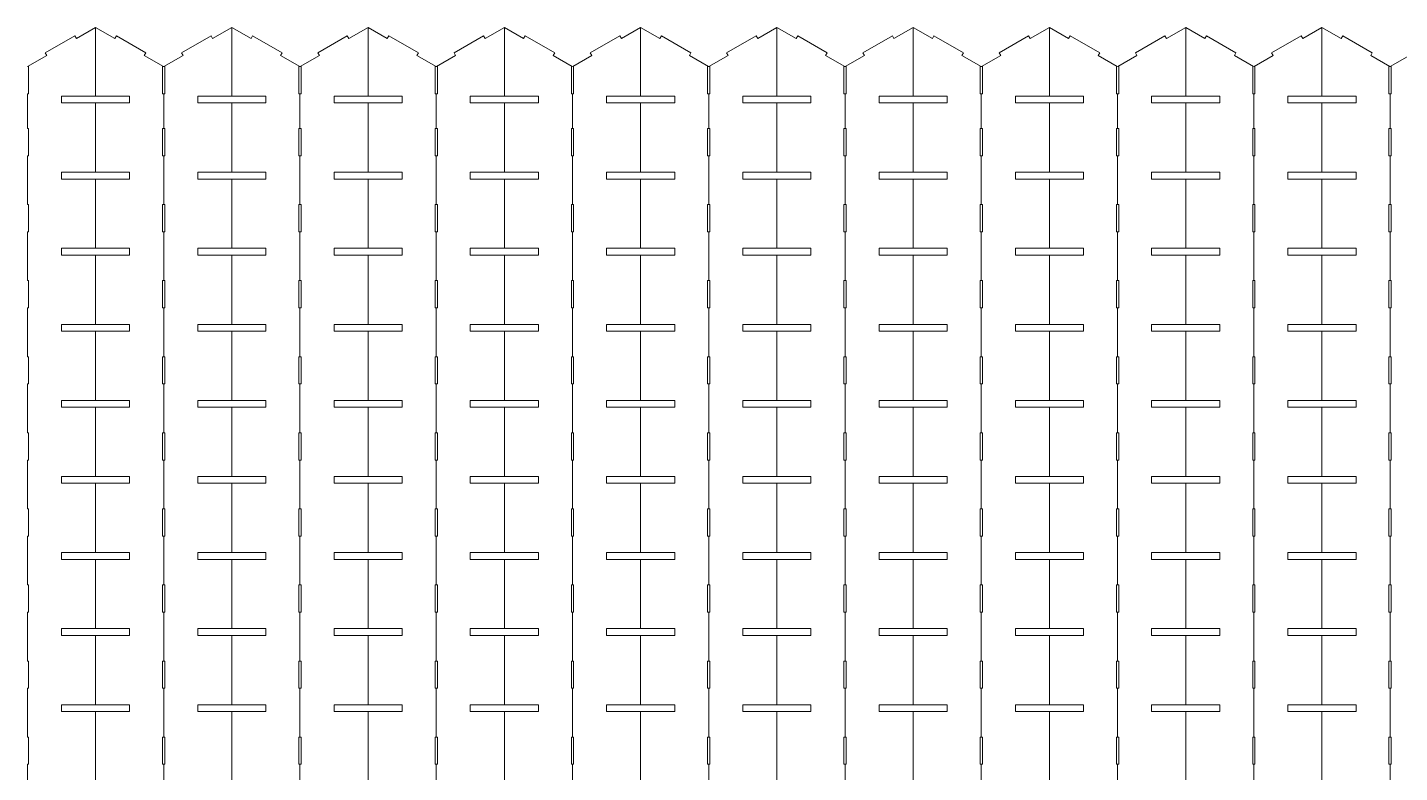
# Model space of a CAD drawing. Header units: millimetres. Extents: x 530 to 1730, y -624 to 12.
# Drawn here: x 530 to 1134, y -316 to 12 of the extents above; entities that cross this region are included whole.
import ezdxf

# ---------------------------------------------------------------- set-up
doc = ezdxf.new("R2010")
doc.units = ezdxf.units.MM

msp = doc.modelspace()

# ---------------------------------------------------------------- linework, layer by layer
at = {"color": 7, "linetype": 'Continuous', "lineweight": 15}
for p, q in [((550.55, 8.28), (537.56, 0.78)), ((551.25, 7.06), (550.55, 8.28)), ((559.71, 11.95), (551.25, 7.06)), ((559.71, 11.95), (559.71, -18.32)), ((568.17, 7.06), (559.71, 11.95)), ((568.87, 8.28), (568.17, 7.06)), ((581.86, 0.78), (568.87, 8.28)), ((597.56, 0.78), (610.55, 8.28)), ((610.55, 8.28), (611.25, 7.06)), ((611.25, 7.06), (619.71, 11.95)), ((619.71, 11.95), (619.71, -18.32)), ((619.71, 11.95), (628.17, 7.06)), ((628.17, 7.06), (628.87, 8.28)), ((628.87, 8.28), (641.86, 0.78)), ((670.55, 8.28), (657.56, 0.78)), ((671.25, 7.06), (670.55, 8.28)), ((679.71, 11.95), (671.25, 7.06)), ((679.71, 11.95), (679.71, -18.32)), ((688.17, 7.06), (679.71, 11.95)), ((688.87, 8.28), (688.17, 7.06)), ((701.86, 0.78), (688.87, 8.28)), ((717.56, 0.78), (730.55, 8.28)), ((730.55, 8.28), (731.25, 7.06)), ((731.25, 7.06), (739.71, 11.95)), ((739.71, 11.95), (739.71, -18.32)), ((739.71, 11.95), (748.17, 7.06)), ((748.17, 7.06), (748.87, 8.28)), ((748.87, 8.28), (761.86, 0.78)), ((790.55, 8.28), (777.56, 0.78)), ((791.25, 7.06), (790.55, 8.28)), ((799.71, 11.95), (791.25, 7.06)), ((799.71, 11.95), (799.71, -18.32)), ((808.17, 7.06), (799.71, 11.95)), ((808.87, 8.28), (808.17, 7.06)), ((821.86, 0.78), (808.87, 8.28)), ((837.56, 0.78), (850.55, 8.28)), ((850.55, 8.28), (851.25, 7.06)), ((851.25, 7.06), (859.71, 11.95)), ((859.71, 11.95), (859.71, -18.32)), ((859.71, 11.95), (868.17, 7.06)), ((868.17, 7.06), (868.87, 8.28)), ((868.87, 8.28), (881.86, 0.78)), ((910.55, 8.28), (897.56, 0.78)), ((911.25, 7.06), (910.55, 8.28)), ((919.71, 11.95), (911.25, 7.06)), ((919.71, -18.32), (919.71, 11.95)), ((919.71, 11.95), (928.17, 7.06)), ((928.17, 7.06), (928.87, 8.28)), ((928.87, 8.28), (941.86, 0.78)), ((970.55, 8.28), (957.56, 0.78)), ((971.25, 7.06), (970.55, 8.28)), ((979.71, 11.95), (971.25, 7.06)), ((979.71, -18.32), (979.71, 11.95)), ((979.71, 11.95), (988.17, 7.06)), ((988.17, 7.06), (988.87, 8.28)), ((988.87, 8.28), (1001.86, 0.78)), ((1030.55, 8.28), (1017.56, 0.78)), ((1031.25, 7.06), (1030.55, 8.28)), ((1039.71, 11.95), (1031.25, 7.06)), ((1039.71, 11.95), (1039.71, -18.32)), ((1048.17, 7.06), (1039.71, 11.95)), ((1048.87, 8.28), (1048.17, 7.06)), ((1061.86, 0.78), (1048.87, 8.28)), ((1077.56, 0.78), (1090.55, 8.28)), ((1090.55, 8.28), (1091.25, 7.06)), ((1091.25, 7.06), (1099.71, 11.95)), ((1099.71, 11.95), (1099.71, -18.32)), ((1099.71, 11.95), (1108.17, 7.06)), ((1108.17, 7.06), (1108.87, 8.28)), ((1108.87, 8.28), (1121.86, 0.78)), ((537.56, 0.78), (538.26, -0.44)), ((581.16, -0.44), (581.86, 0.78)), ((598.26, -0.44), (597.56, 0.78)), ((641.86, 0.78), (641.16, -0.44)), ((657.56, 0.78), (658.26, -0.44)), ((701.16, -0.44), (701.86, 0.78)), ((718.26, -0.44), (717.56, 0.78)), ((761.86, 0.78), (761.16, -0.44)), ((777.56, 0.78), (778.26, -0.44)), ((821.16, -0.44), (821.86, 0.78)), ((838.26, -0.44), (837.56, 0.78)), ((881.86, 0.78), (881.16, -0.44)), ((897.56, 0.78), (898.26, -0.44)), ((941.86, 0.78), (941.16, -0.44)), ((957.56, 0.78), (958.26, -0.44)), ((1001.86, 0.78), (1001.16, -0.44)), ((1017.56, 0.78), (1018.26, -0.44)), ((1061.16, -0.44), (1061.86, 0.78)), ((1078.26, -0.44), (1077.56, 0.78)), ((1121.86, 0.78), (1121.16, -0.44)), ((538.26, -0.44), (529.8, -5.32)), ((529.8, -5.32), (530.21, -5.32)), ((530.21, -5.32), (530.21, -17.32)), ((589.61, -5.32), (581.16, -0.44)), ((589.21, -17.32), (589.21, -5.32)), ((589.21, -5.32), (589.61, -5.32)), ((589.8, -5.32), (598.26, -0.44)), ((590.21, -5.32), (589.8, -5.32)), ((590.21, -17.32), (590.21, -5.32)), ((641.16, -0.44), (649.61, -5.32)), ((649.21, -5.32), (649.21, -17.32)), ((649.61, -5.32), (649.21, -5.32)), ((658.26, -0.44), (649.8, -5.32)), ((649.8, -5.32), (650.21, -5.32)), ((650.21, -5.32), (650.21, -17.32)), ((709.61, -5.32), (701.16, -0.44)), ((709.21, -17.32), (709.21, -5.32)), ((709.21, -5.32), (709.61, -5.32)), ((709.8, -5.32), (718.26, -0.44)), ((710.21, -5.32), (709.8, -5.32)), ((710.21, -17.32), (710.21, -5.32)), ((761.16, -0.44), (769.61, -5.32)), ((769.21, -5.32), (769.21, -17.32)), ((769.61, -5.32), (769.21, -5.32)), ((778.26, -0.44), (769.8, -5.32)), ((769.8, -5.32), (770.21, -5.32)), ((770.21, -5.32), (770.21, -17.32)), ((829.61, -5.32), (821.16, -0.44)), ((829.21, -17.32), (829.21, -5.32)), ((829.21, -5.32), (829.61, -5.32)), ((829.8, -5.32), (838.26, -0.44)), ((830.21, -5.32), (829.8, -5.32)), ((830.21, -17.32), (830.21, -5.32)), ((881.16, -0.44), (889.61, -5.32)), ((889.21, -5.32), (889.21, -17.32)), ((889.61, -5.32), (889.21, -5.32)), ((898.26, -0.44), (889.8, -5.32)), ((889.8, -5.32), (890.21, -5.32)), ((890.21, -5.32), (890.21, -17.32)), ((941.16, -0.44), (949.61, -5.32)), ((949.21, -5.32), (949.21, -17.32)), ((949.61, -5.32), (949.21, -5.32)), ((958.26, -0.44), (949.8, -5.32)), ((949.8, -5.32), (950.21, -5.32)), ((950.21, -5.32), (950.21, -17.32)), ((1001.16, -0.44), (1009.61, -5.32)), ((1009.21, -5.32), (1009.21, -17.32)), ((1009.61, -5.32), (1009.21, -5.32)), ((1018.26, -0.44), (1009.8, -5.32)), ((1009.8, -5.32), (1010.21, -5.32)), ((1010.21, -5.32), (1010.21, -17.32)), ((1069.61, -5.32), (1061.16, -0.44)), ((1069.21, -17.32), (1069.21, -5.32)), ((1069.21, -5.32), (1069.61, -5.32)), ((1069.8, -5.32), (1078.26, -0.44)), ((1070.21, -5.32), (1069.8, -5.32)), ((1070.21, -17.32), (1070.21, -5.32)), ((1121.16, -0.44), (1129.61, -5.32)), ((1129.21, -5.32), (1129.21, -17.32)), ((1129.61, -5.32), (1129.21, -5.32)), ((1138.26, -0.44), (1129.8, -5.32)), ((1129.8, -5.32), (1130.21, -5.32)), ((1130.21, -5.32), (1130.21, -17.32)), ((530.21, -17.32), (529.71, -17.32)), ((529.71, -17.32), (529.71, -32.57)), ((589.21, -17.32), (590.21, -17.32)), ((589.71, -32.57), (589.71, -17.32)), ((650.21, -17.32), (649.21, -17.32)), ((649.71, -17.32), (649.71, -32.57)), ((709.21, -17.32), (710.21, -17.32)), ((709.71, -32.57), (709.71, -17.32)), ((770.21, -17.32), (769.21, -17.32)), ((769.71, -17.32), (769.71, -32.57)), ((829.21, -17.32), (830.21, -17.32)), ((829.71, -32.57), (829.71, -17.32)), ((890.21, -17.32), (889.21, -17.32)), ((889.71, -17.32), (889.71, -32.57)), ((950.21, -17.32), (949.21, -17.32)), ((949.71, -17.32), (949.71, -32.57)), ((1010.21, -17.32), (1009.21, -17.32)), ((1009.71, -17.32), (1009.71, -32.57)), ((1069.21, -17.32), (1070.21, -17.32)), ((1069.71, -32.57), (1069.71, -17.32)), ((1130.21, -17.32), (1129.21, -17.32)), ((1129.71, -17.32), (1129.71, -32.57)), ((544.71, -21.32), (544.71, -18.32)), ((544.71, -18.32), (574.71, -18.32)), ((574.71, -21.32), (544.71, -21.32)), ((559.71, -51.82), (559.71, -21.32)), ((574.71, -18.32), (574.71, -21.32)), ((604.71, -18.32), (604.71, -21.32)), ((634.71, -18.32), (604.71, -18.32)), ((604.71, -21.32), (634.71, -21.32)), ((619.71, -51.82), (619.71, -21.32)), ((634.71, -21.32), (634.71, -18.32)), ((664.71, -21.32), (664.71, -18.32)), ((664.71, -18.32), (694.71, -18.32)), ((694.71, -21.32), (664.71, -21.32)), ((679.71, -51.82), (679.71, -21.32)), ((694.71, -18.32), (694.71, -21.32)), ((724.71, -18.32), (724.71, -21.32)), ((754.71, -18.32), (724.71, -18.32)), ((724.71, -21.32), (754.71, -21.32)), ((739.71, -51.82), (739.71, -21.32)), ((754.71, -21.32), (754.71, -18.32)), ((784.71, -21.32), (784.71, -18.32)), ((784.71, -18.32), (814.71, -18.32)), ((814.71, -21.32), (784.71, -21.32)), ((799.71, -51.82), (799.71, -21.32)), ((814.71, -18.32), (814.71, -21.32)), ((844.71, -18.32), (844.71, -21.32)), ((874.71, -18.32), (844.71, -18.32)), ((844.71, -21.32), (874.71, -21.32)), ((859.71, -51.82), (859.71, -21.32)), ((874.71, -21.32), (874.71, -18.32)), ((904.71, -21.32), (904.71, -18.32)), ((934.71, -18.32), (904.71, -18.32)), ((904.71, -21.32), (934.71, -21.32)), ((919.71, -51.82), (919.71, -21.32)), ((934.71, -21.32), (934.71, -18.32)), ((964.71, -21.32), (964.71, -18.32)), ((994.71, -18.32), (964.71, -18.32)), ((964.71, -21.32), (994.71, -21.32)), ((979.71, -51.82), (979.71, -21.32)), ((994.71, -21.32), (994.71, -18.32)), ((1024.71, -21.32), (1024.71, -18.32)), ((1024.71, -18.32), (1054.71, -18.32)), ((1054.71, -21.32), (1024.71, -21.32)), ((1039.71, -51.82), (1039.71, -21.32)), ((1054.71, -18.32), (1054.71, -21.32)), ((1084.71, -18.32), (1084.71, -21.32)), ((1114.71, -18.32), (1084.71, -18.32)), ((1084.71, -21.32), (1114.71, -21.32)), ((1099.71, -51.82), (1099.71, -21.32)), ((1114.71, -21.32), (1114.71, -18.32)), ((529.71, -32.57), (530.21, -32.57)), ((530.21, -32.57), (530.21, -44.57)), ((589.21, -44.57), (589.21, -32.57)), ((590.21, -32.57), (589.21, -32.57)), ((590.21, -44.57), (590.21, -32.57)), ((649.21, -32.57), (649.21, -44.57)), ((649.21, -32.57), (650.21, -32.57)), ((650.21, -32.57), (650.21, -44.57)), ((709.21, -44.57), (709.21, -32.57)), ((710.21, -32.57), (709.21, -32.57)), ((710.21, -44.57), (710.21, -32.57)), ((769.21, -32.57), (769.21, -44.57)), ((769.21, -32.57), (770.21, -32.57)), ((770.21, -32.57), (770.21, -44.57)), ((829.21, -44.57), (829.21, -32.57)), ((830.21, -32.57), (829.21, -32.57)), ((830.21, -44.57), (830.21, -32.57)), ((889.21, -32.57), (889.21, -44.57)), ((889.21, -32.57), (890.21, -32.57)), ((890.21, -32.57), (890.21, -44.57)), ((949.21, -32.57), (949.21, -44.57)), ((949.21, -32.57), (950.21, -32.57)), ((950.21, -32.57), (950.21, -44.57)), ((1009.21, -32.57), (1009.21, -44.57)), ((1009.21, -32.57), (1010.21, -32.57)), ((1010.21, -32.57), (1010.21, -44.57)), ((1069.21, -44.57), (1069.21, -32.57)), ((1070.21, -32.57), (1069.21, -32.57)), ((1070.21, -44.57), (1070.21, -32.57)), ((1129.21, -32.57), (1129.21, -44.57)), ((1129.21, -32.57), (1130.21, -32.57)), ((1130.21, -32.57), (1130.21, -44.57)), ((530.21, -44.57), (529.71, -44.57)), ((529.71, -44.57), (529.71, -66.07)), ((589.21, -44.57), (590.21, -44.57)), ((589.71, -66.07), (589.71, -44.57)), ((650.21, -44.57), (649.21, -44.57)), ((649.71, -44.57), (649.71, -66.07)), ((709.21, -44.57), (710.21, -44.57)), ((709.71, -66.07), (709.71, -44.57)), ((770.21, -44.57), (769.21, -44.57)), ((769.71, -44.57), (769.71, -66.07)), ((829.21, -44.57), (830.21, -44.57)), ((829.71, -66.07), (829.71, -44.57)), ((890.21, -44.57), (889.21, -44.57)), ((889.71, -44.57), (889.71, -66.07)), ((950.21, -44.57), (949.21, -44.57)), ((949.71, -44.57), (949.71, -66.07)), ((1010.21, -44.57), (1009.21, -44.57)), ((1009.71, -44.57), (1009.71, -66.07)), ((1069.21, -44.57), (1070.21, -44.57)), ((1069.71, -66.07), (1069.71, -44.57)), ((1130.21, -44.57), (1129.21, -44.57)), ((1129.71, -44.57), (1129.71, -66.07)), ((544.71, -54.82), (544.71, -51.82)), ((544.71, -51.82), (574.71, -51.82)), ((574.71, -51.82), (574.71, -54.82)), ((604.71, -51.82), (604.71, -54.82)), ((634.71, -51.82), (604.71, -51.82)), ((634.71, -54.82), (634.71, -51.82)), ((664.71, -54.82), (664.71, -51.82)), ((664.71, -51.82), (694.71, -51.82)), ((694.71, -51.82), (694.71, -54.82)), ((724.71, -51.82), (724.71, -54.82)), ((754.71, -51.82), (724.71, -51.82)), ((754.71, -54.82), (754.71, -51.82)), ((784.71, -54.82), (784.71, -51.82)), ((784.71, -51.82), (814.71, -51.82)), ((814.71, -51.82), (814.71, -54.82)), ((844.71, -51.82), (844.71, -54.82)), ((874.71, -51.82), (844.71, -51.82)), ((874.71, -54.82), (874.71, -51.82)), ((904.71, -54.82), (904.71, -51.82)), ((934.71, -51.82), (904.71, -51.82)), ((934.71, -54.82), (934.71, -51.82)), ((964.71, -54.82), (964.71, -51.82)), ((994.71, -51.82), (964.71, -51.82)), ((994.71, -54.82), (994.71, -51.82)), ((1024.71, -54.82), (1024.71, -51.82)), ((1024.71, -51.82), (1054.71, -51.82)), ((1054.71, -51.82), (1054.71, -54.82)), ((1084.71, -51.82), (1084.71, -54.82)), ((1114.71, -51.82), (1084.71, -51.82)), ((1114.71, -54.82), (1114.71, -51.82)), ((574.71, -54.82), (544.71, -54.82)), ((559.71, -54.82), (559.71, -85.32)), ((604.71, -54.82), (634.71, -54.82)), ((619.71, -54.82), (619.71, -85.32)), ((694.71, -54.82), (664.71, -54.82)), ((679.71, -54.82), (679.71, -85.32)), ((724.71, -54.82), (754.71, -54.82)), ((739.71, -54.82), (739.71, -85.32)), ((814.71, -54.82), (784.71, -54.82)), ((799.71, -54.82), (799.71, -85.32)), ((844.71, -54.82), (874.71, -54.82)), ((859.71, -54.82), (859.71, -85.32)), ((904.71, -54.82), (934.71, -54.82)), ((919.71, -85.32), (919.71, -54.82)), ((964.71, -54.82), (994.71, -54.82)), ((979.71, -85.32), (979.71, -54.82)), ((1054.71, -54.82), (1024.71, -54.82)), ((1039.71, -54.82), (1039.71, -85.32)), ((1084.71, -54.82), (1114.71, -54.82)), ((1099.71, -54.82), (1099.71, -85.32)), ((529.71, -66.07), (530.21, -66.07)), ((530.21, -66.07), (530.21, -78.07)), ((589.21, -78.07), (589.21, -66.07)), ((590.21, -66.07), (589.21, -66.07)), ((590.21, -78.07), (590.21, -66.07)), ((649.21, -66.07), (649.21, -78.07)), ((649.21, -66.07), (650.21, -66.07)), ((650.21, -66.07), (650.21, -78.07)), ((709.21, -78.07), (709.21, -66.07)), ((710.21, -66.07), (709.21, -66.07)), ((710.21, -78.07), (710.21, -66.07)), ((769.21, -66.07), (769.21, -78.07)), ((769.21, -66.07), (770.21, -66.07)), ((770.21, -66.07), (770.21, -78.07)), ((829.21, -78.07), (829.21, -66.07)), ((830.21, -66.07), (829.21, -66.07)), ((830.21, -78.07), (830.21, -66.07)), ((889.21, -66.07), (889.21, -78.07)), ((889.21, -66.07), (890.21, -66.07)), ((890.21, -66.07), (890.21, -78.07)), ((949.21, -66.07), (949.21, -78.07)), ((949.21, -66.07), (950.21, -66.07)), ((950.21, -66.07), (950.21, -78.07)), ((1009.21, -66.07), (1009.21, -78.07)), ((1010.21, -66.07), (1009.21, -66.07)), ((1010.21, -66.07), (1010.21, -78.07)), ((1069.21, -78.07), (1069.21, -66.07)), ((1070.21, -66.07), (1069.21, -66.07)), ((1070.21, -78.07), (1070.21, -66.07)), ((1129.21, -66.07), (1129.21, -78.07)), ((1129.21, -66.07), (1130.21, -66.07)), ((1130.21, -66.07), (1130.21, -78.07)), ((530.21, -78.07), (529.71, -78.07)), ((529.71, -78.07), (529.71, -99.57)), ((589.21, -78.07), (590.21, -78.07)), ((589.71, -99.57), (589.71, -78.07)), ((650.21, -78.07), (649.21, -78.07)), ((649.71, -78.07), (649.71, -99.57)), ((709.21, -78.07), (710.21, -78.07)), ((709.71, -99.57), (709.71, -78.07)), ((770.21, -78.07), (769.21, -78.07)), ((769.71, -78.07), (769.71, -99.57)), ((829.21, -78.07), (830.21, -78.07)), ((829.71, -99.57), (829.71, -78.07)), ((890.21, -78.07), (889.21, -78.07)), ((889.71, -78.07), (889.71, -99.57)), ((950.21, -78.07), (949.21, -78.07)), ((949.71, -78.07), (949.71, -99.57)), ((1010.21, -78.07), (1009.21, -78.07)), ((1009.71, -78.07), (1009.71, -99.57)), ((1069.21, -78.07), (1070.21, -78.07)), ((1069.71, -99.57), (1069.71, -78.07)), ((1130.21, -78.07), (1129.21, -78.07)), ((1129.71, -78.07), (1129.71, -99.57)), ((544.71, -88.32), (544.71, -85.32)), ((544.71, -85.32), (574.71, -85.32)), ((574.71, -88.32), (544.71, -88.32)), ((559.71, -118.82), (559.71, -88.32)), ((574.71, -85.32), (574.71, -88.32)), ((604.71, -85.32), (604.71, -88.32)), ((634.71, -85.32), (604.71, -85.32)), ((604.71, -88.32), (634.71, -88.32)), ((619.71, -118.82), (619.71, -88.32)), ((634.71, -88.32), (634.71, -85.32)), ((664.71, -88.32), (664.71, -85.32)), ((664.71, -85.32), (694.71, -85.32)), ((694.71, -88.32), (664.71, -88.32)), ((679.71, -118.82), (679.71, -88.32)), ((694.71, -85.32), (694.71, -88.32)), ((724.71, -85.32), (724.71, -88.32)), ((754.71, -85.32), (724.71, -85.32)), ((724.71, -88.32), (754.71, -88.32)), ((739.71, -118.82), (739.71, -88.32)), ((754.71, -88.32), (754.71, -85.32)), ((784.71, -88.32), (784.71, -85.32)), ((784.71, -85.32), (814.71, -85.32)), ((814.71, -88.32), (784.71, -88.32)), ((799.71, -118.82), (799.71, -88.32)), ((814.71, -85.32), (814.71, -88.32)), ((844.71, -85.32), (844.71, -88.32)), ((874.71, -85.32), (844.71, -85.32)), ((844.71, -88.32), (874.71, -88.32)), ((859.71, -118.82), (859.71, -88.32)), ((874.71, -88.32), (874.71, -85.32)), ((904.71, -88.32), (904.71, -85.32)), ((934.71, -85.32), (904.71, -85.32)), ((904.71, -88.32), (934.71, -88.32)), ((919.71, -118.82), (919.71, -88.32)), ((934.71, -88.32), (934.71, -85.32)), ((964.71, -88.32), (964.71, -85.32)), ((994.71, -85.32), (964.71, -85.32)), ((964.71, -88.32), (994.71, -88.32)), ((979.71, -118.82), (979.71, -88.32)), ((994.71, -88.32), (994.71, -85.32)), ((1024.71, -88.32), (1024.71, -85.32)), ((1024.71, -85.32), (1054.71, -85.32)), ((1054.71, -88.32), (1024.71, -88.32)), ((1039.71, -118.82), (1039.71, -88.32)), ((1054.71, -85.32), (1054.71, -88.32)), ((1084.71, -85.32), (1084.71, -88.32)), ((1114.71, -85.32), (1084.71, -85.32)), ((1084.71, -88.32), (1114.71, -88.32)), ((1099.71, -118.82), (1099.71, -88.32)), ((1114.71, -88.32), (1114.71, -85.32)), ((529.71, -99.57), (530.21, -99.57)), ((530.21, -99.57), (530.21, -111.57)), ((589.21, -111.57), (589.21, -99.57)), ((590.21, -99.57), (589.21, -99.57)), ((590.21, -111.57), (590.21, -99.57)), ((649.21, -99.57), (649.21, -111.57)), ((649.21, -99.57), (650.21, -99.57)), ((650.21, -99.57), (650.21, -111.57)), ((709.21, -111.57), (709.21, -99.57)), ((710.21, -99.57), (709.21, -99.57)), ((710.21, -111.57), (710.21, -99.57)), ((769.21, -99.57), (769.21, -111.57)), ((769.21, -99.57), (770.21, -99.57)), ((770.21, -99.57), (770.21, -111.57)), ((829.21, -111.57), (829.21, -99.57)), ((830.21, -99.57), (829.21, -99.57)), ((830.21, -111.57), (830.21, -99.57)), ((889.21, -99.57), (889.21, -111.57)), ((889.21, -99.57), (890.21, -99.57)), ((890.21, -99.57), (890.21, -111.57)), ((949.21, -99.57), (949.21, -111.57)), ((949.21, -99.57), (950.21, -99.57)), ((950.21, -99.57), (950.21, -111.57)), ((1009.21, -99.57), (1009.21, -111.57)), ((1009.21, -99.57), (1010.21, -99.57)), ((1010.21, -99.57), (1010.21, -111.57)), ((1069.21, -111.57), (1069.21, -99.57)), ((1070.21, -99.57), (1069.21, -99.57)), ((1070.21, -111.57), (1070.21, -99.57)), ((1129.21, -99.57), (1129.21, -111.57)), ((1129.21, -99.57), (1130.21, -99.57)), ((1130.21, -99.57), (1130.21, -111.57)), ((530.21, -111.57), (529.71, -111.57)), ((529.71, -111.57), (529.71, -133.07)), ((589.21, -111.57), (590.21, -111.57)), ((589.71, -133.07), (589.71, -111.57)), ((650.21, -111.57), (649.21, -111.57)), ((649.71, -111.57), (649.71, -133.07)), ((709.21, -111.57), (710.21, -111.57)), ((709.71, -133.07), (709.71, -111.57)), ((770.21, -111.57), (769.21, -111.57)), ((769.71, -111.57), (769.71, -133.07)), ((829.21, -111.57), (830.21, -111.57)), ((829.71, -133.07), (829.71, -111.57)), ((890.21, -111.57), (889.21, -111.57)), ((889.71, -111.57), (889.71, -133.07)), ((950.21, -111.57), (949.21, -111.57)), ((949.71, -111.57), (949.71, -133.07)), ((1009.21, -111.57), (1010.21, -111.57)), ((1009.71, -111.57), (1009.71, -133.07)), ((1070.21, -111.57), (1069.21, -111.57)), ((1069.71, -133.07), (1069.71, -111.57)), ((1130.21, -111.57), (1129.21, -111.57)), ((1129.71, -111.57), (1129.71, -133.07)), ((544.71, -121.82), (544.71, -118.82)), ((544.71, -118.82), (574.71, -118.82)), ((574.71, -118.82), (574.71, -121.82)), ((604.71, -118.82), (604.71, -121.82)), ((634.71, -118.82), (604.71, -118.82)), ((634.71, -121.82), (634.71, -118.82)), ((664.71, -121.82), (664.71, -118.82)), ((664.71, -118.82), (694.71, -118.82)), ((694.71, -118.82), (694.71, -121.82)), ((724.71, -118.82), (724.71, -121.82)), ((754.71, -118.82), (724.71, -118.82)), ((754.71, -121.82), (754.71, -118.82)), ((784.71, -121.82), (784.71, -118.82)), ((784.71, -118.82), (814.71, -118.82)), ((814.71, -118.82), (814.71, -121.82)), ((844.71, -118.82), (844.71, -121.82)), ((874.71, -118.82), (844.71, -118.82)), ((874.71, -121.82), (874.71, -118.82)), ((904.71, -121.82), (904.71, -118.82)), ((934.71, -118.82), (904.71, -118.82)), ((934.71, -121.82), (934.71, -118.82)), ((964.71, -121.82), (964.71, -118.82)), ((994.71, -118.82), (964.71, -118.82)), ((994.71, -121.82), (994.71, -118.82)), ((1024.71, -121.82), (1024.71, -118.82)), ((1024.71, -118.82), (1054.71, -118.82)), ((1054.71, -118.82), (1054.71, -121.82)), ((1084.71, -118.82), (1084.71, -121.82)), ((1114.71, -118.82), (1084.71, -118.82)), ((1114.71, -121.82), (1114.71, -118.82)), ((574.71, -121.82), (544.71, -121.82)), ((559.71, -152.32), (559.71, -121.82)), ((604.71, -121.82), (634.71, -121.82)), ((619.71, -152.32), (619.71, -121.82)), ((694.71, -121.82), (664.71, -121.82)), ((679.71, -152.32), (679.71, -121.82)), ((724.71, -121.82), (754.71, -121.82)), ((739.71, -152.32), (739.71, -121.82)), ((814.71, -121.82), (784.71, -121.82)), ((799.71, -152.32), (799.71, -121.82)), ((844.71, -121.82), (874.71, -121.82)), ((859.71, -152.32), (859.71, -121.82)), ((904.71, -121.82), (934.71, -121.82)), ((919.71, -152.32), (919.71, -121.82)), ((964.71, -121.82), (994.71, -121.82)), ((979.71, -152.32), (979.71, -121.82)), ((1054.71, -121.82), (1024.71, -121.82)), ((1039.71, -152.32), (1039.71, -121.82)), ((1084.71, -121.82), (1114.71, -121.82)), ((1099.71, -152.32), (1099.71, -121.82)), ((529.71, -133.07), (530.21, -133.07)), ((530.21, -133.07), (530.21, -145.07)), ((589.21, -145.07), (589.21, -133.07)), ((590.21, -133.07), (589.21, -133.07)), ((590.21, -145.07), (590.21, -133.07)), ((649.21, -133.07), (649.21, -145.07)), ((649.21, -133.07), (650.21, -133.07)), ((650.21, -133.07), (650.21, -145.07)), ((709.21, -145.07), (709.21, -133.07)), ((710.21, -133.07), (709.21, -133.07)), ((710.21, -145.07), (710.21, -133.07)), ((769.21, -133.07), (769.21, -145.07)), ((769.21, -133.07), (770.21, -133.07)), ((770.21, -133.07), (770.21, -145.07)), ((829.21, -145.07), (829.21, -133.07)), ((830.21, -133.07), (829.21, -133.07)), ((830.21, -145.07), (830.21, -133.07)), ((889.21, -133.07), (889.21, -145.07)), ((889.21, -133.07), (890.21, -133.07)), ((890.21, -133.07), (890.21, -145.07)), ((949.21, -133.07), (949.21, -145.07)), ((949.21, -133.07), (950.21, -133.07)), ((950.21, -133.07), (950.21, -145.07)), ((1009.21, -133.07), (1009.21, -145.07)), ((1009.21, -133.07), (1010.21, -133.07)), ((1010.21, -133.07), (1010.21, -145.07)), ((1069.21, -145.07), (1069.21, -133.07)), ((1069.21, -133.07), (1070.21, -133.07)), ((1070.21, -145.07), (1070.21, -133.07)), ((1129.21, -133.07), (1129.21, -145.07)), ((1129.21, -133.07), (1130.21, -133.07)), ((1130.21, -133.07), (1130.21, -145.07)), ((530.21, -145.07), (529.71, -145.07)), ((529.71, -145.07), (529.71, -166.57)), ((589.21, -145.07), (590.21, -145.07)), ((589.71, -166.57), (589.71, -145.07)), ((650.21, -145.07), (649.21, -145.07)), ((649.71, -145.07), (649.71, -166.57)), ((709.21, -145.07), (710.21, -145.07)), ((709.71, -166.57), (709.71, -145.07)), ((770.21, -145.07), (769.21, -145.07)), ((769.71, -145.07), (769.71, -166.57)), ((829.21, -145.07), (830.21, -145.07)), ((829.71, -166.57), (829.71, -145.07)), ((890.21, -145.07), (889.21, -145.07)), ((889.71, -145.07), (889.71, -166.57)), ((950.21, -145.07), (949.21, -145.07)), ((949.71, -145.07), (949.71, -166.57)), ((1010.21, -145.07), (1009.21, -145.07)), ((1009.71, -145.07), (1009.71, -166.57)), ((1069.21, -145.07), (1070.21, -145.07)), ((1069.71, -166.57), (1069.71, -145.07)), ((1130.21, -145.07), (1129.21, -145.07)), ((1129.71, -145.07), (1129.71, -166.57)), ((544.71, -155.32), (544.71, -152.32)), ((544.71, -152.32), (574.71, -152.32)), ((574.71, -155.32), (544.71, -155.32)), ((559.71, -185.82), (559.71, -155.32)), ((574.71, -152.32), (574.71, -155.32)), ((604.71, -152.32), (604.71, -155.32)), ((634.71, -152.32), (604.71, -152.32)), ((604.71, -155.32), (634.71, -155.32)), ((619.71, -185.82), (619.71, -155.32)), ((634.71, -155.32), (634.71, -152.32)), ((664.71, -155.32), (664.71, -152.32)), ((664.71, -152.32), (694.71, -152.32)), ((694.71, -155.32), (664.71, -155.32)), ((679.71, -185.82), (679.71, -155.32)), ((694.71, -152.32), (694.71, -155.32)), ((724.71, -152.32), (724.71, -155.32)), ((754.71, -152.32), (724.71, -152.32)), ((724.71, -155.32), (754.71, -155.32)), ((739.71, -185.82), (739.71, -155.32)), ((754.71, -155.32), (754.71, -152.32)), ((784.71, -155.32), (784.71, -152.32)), ((784.71, -152.32), (814.71, -152.32)), ((814.71, -155.32), (784.71, -155.32)), ((799.71, -185.82), (799.71, -155.32)), ((814.71, -152.32), (814.71, -155.32)), ((844.71, -152.32), (844.71, -155.32)), ((874.71, -152.32), (844.71, -152.32)), ((844.71, -155.32), (874.71, -155.32)), ((859.71, -185.82), (859.71, -155.32)), ((874.71, -155.32), (874.71, -152.32)), ((904.71, -155.32), (904.71, -152.32)), ((934.71, -152.32), (904.71, -152.32)), ((904.71, -155.32), (934.71, -155.32)), ((919.71, -185.82), (919.71, -155.32)), ((934.71, -155.32), (934.71, -152.32)), ((964.71, -155.32), (964.71, -152.32)), ((994.71, -152.32), (964.71, -152.32)), ((964.71, -155.32), (994.71, -155.32)), ((979.71, -185.82), (979.71, -155.32)), ((994.71, -155.32), (994.71, -152.32)), ((1024.71, -155.32), (1024.71, -152.32)), ((1024.71, -152.32), (1054.71, -152.32)), ((1054.71, -155.32), (1024.71, -155.32)), ((1039.71, -185.82), (1039.71, -155.32)), ((1054.71, -152.32), (1054.71, -155.32)), ((1084.71, -152.32), (1084.71, -155.32)), ((1114.71, -152.32), (1084.71, -152.32)), ((1084.71, -155.32), (1114.71, -155.32)), ((1099.71, -185.82), (1099.71, -155.32)), ((1114.71, -155.32), (1114.71, -152.32)), ((529.71, -166.57), (530.21, -166.57)), ((530.21, -166.57), (530.21, -178.57)), ((589.21, -178.57), (589.21, -166.57)), ((590.21, -166.57), (589.21, -166.57)), ((590.21, -178.57), (590.21, -166.57)), ((649.21, -166.57), (649.21, -178.57)), ((649.21, -166.57), (650.21, -166.57)), ((650.21, -166.57), (650.21, -178.57)), ((709.21, -178.57), (709.21, -166.57)), ((710.21, -166.57), (709.21, -166.57)), ((710.21, -178.57), (710.21, -166.57)), ((769.21, -166.57), (769.21, -178.57)), ((769.21, -166.57), (770.21, -166.57)), ((770.21, -166.57), (770.21, -178.57)), ((829.21, -178.57), (829.21, -166.57)), ((830.21, -166.57), (829.21, -166.57)), ((830.21, -178.57), (830.21, -166.57)), ((889.21, -166.57), (889.21, -178.57)), ((889.21, -166.57), (890.21, -166.57)), ((890.21, -166.57), (890.21, -178.57)), ((949.21, -166.57), (949.21, -178.57)), ((949.21, -166.57), (950.21, -166.57)), ((950.21, -166.57), (950.21, -178.57)), ((1009.21, -166.57), (1009.21, -178.57)), ((1009.21, -166.57), (1010.21, -166.57)), ((1010.21, -166.57), (1010.21, -178.57)), ((1069.21, -178.57), (1069.21, -166.57)), ((1070.21, -166.57), (1069.21, -166.57)), ((1070.21, -178.57), (1070.21, -166.57)), ((1129.21, -166.57), (1129.21, -178.57)), ((1129.21, -166.57), (1130.21, -166.57)), ((1130.21, -166.57), (1130.21, -178.57)), ((530.21, -178.57), (529.71, -178.57)), ((529.71, -178.57), (529.71, -200.07)), ((589.21, -178.57), (590.21, -178.57)), ((589.71, -200.07), (589.71, -178.57)), ((650.21, -178.57), (649.21, -178.57)), ((649.71, -178.57), (649.71, -200.07)), ((709.21, -178.57), (710.21, -178.57)), ((709.71, -200.07), (709.71, -178.57)), ((770.21, -178.57), (769.21, -178.57)), ((769.71, -178.57), (769.71, -200.07)), ((829.21, -178.57), (830.21, -178.57)), ((829.71, -200.07), (829.71, -178.57)), ((890.21, -178.57), (889.21, -178.57)), ((889.71, -178.57), (889.71, -200.07)), ((950.21, -178.57), (949.21, -178.57)), ((949.71, -178.57), (949.71, -200.07)), ((1009.21, -178.57), (1010.21, -178.57)), ((1009.71, -178.57), (1009.71, -200.07)), ((1069.21, -178.57), (1070.21, -178.57)), ((1069.71, -200.07), (1069.71, -178.57)), ((1130.21, -178.57), (1129.21, -178.57)), ((1129.71, -178.57), (1129.71, -200.07)), ((544.71, -188.82), (544.71, -185.82)), ((544.71, -185.82), (574.71, -185.82)), ((574.71, -185.82), (574.71, -188.82)), ((604.71, -185.82), (604.71, -188.82)), ((634.71, -185.82), (604.71, -185.82)), ((634.71, -188.82), (634.71, -185.82)), ((664.71, -188.82), (664.71, -185.82)), ((664.71, -185.82), (694.71, -185.82)), ((694.71, -185.82), (694.71, -188.82)), ((724.71, -185.82), (724.71, -188.82)), ((754.71, -185.82), (724.71, -185.82)), ((754.71, -188.82), (754.71, -185.82)), ((784.71, -188.82), (784.71, -185.82)), ((784.71, -185.82), (814.71, -185.82)), ((814.71, -185.82), (814.71, -188.82)), ((844.71, -185.82), (844.71, -188.82)), ((874.71, -185.82), (844.71, -185.82)), ((874.71, -188.82), (874.71, -185.82)), ((904.71, -188.82), (904.71, -185.82)), ((934.71, -185.82), (904.71, -185.82)), ((934.71, -188.82), (934.71, -185.82)), ((964.71, -188.82), (964.71, -185.82)), ((994.71, -185.82), (964.71, -185.82)), ((994.71, -188.82), (994.71, -185.82)), ((1024.71, -188.82), (1024.71, -185.82)), ((1024.71, -185.82), (1054.71, -185.82)), ((1054.71, -185.82), (1054.71, -188.82)), ((1084.71, -185.82), (1084.71, -188.82)), ((1114.71, -185.82), (1084.71, -185.82)), ((1114.71, -188.82), (1114.71, -185.82)), ((574.71, -188.82), (544.71, -188.82)), ((559.71, -188.82), (559.71, -219.32)), ((604.71, -188.82), (634.71, -188.82)), ((619.71, -188.82), (619.71, -219.32)), ((694.71, -188.82), (664.71, -188.82)), ((679.71, -188.82), (679.71, -219.32)), ((724.71, -188.82), (754.71, -188.82)), ((739.71, -188.82), (739.71, -219.32)), ((814.71, -188.82), (784.71, -188.82)), ((799.71, -188.82), (799.71, -219.32)), ((844.71, -188.82), (874.71, -188.82)), ((859.71, -188.82), (859.71, -219.32)), ((904.71, -188.82), (934.71, -188.82)), ((919.71, -219.32), (919.71, -188.82)), ((964.71, -188.82), (994.71, -188.82)), ((979.71, -219.32), (979.71, -188.82)), ((1054.71, -188.82), (1024.71, -188.82)), ((1039.71, -188.82), (1039.71, -219.32)), ((1084.71, -188.82), (1114.71, -188.82)), ((1099.71, -188.82), (1099.71, -219.32)), ((529.71, -200.07), (530.21, -200.07)), ((530.21, -200.07), (530.21, -212.07)), ((589.21, -212.07), (589.21, -200.07)), ((590.21, -200.07), (589.21, -200.07)), ((590.21, -212.07), (590.21, -200.07)), ((649.21, -200.07), (649.21, -212.07)), ((649.21, -200.07), (650.21, -200.07)), ((650.21, -200.07), (650.21, -212.07)), ((709.21, -212.07), (709.21, -200.07)), ((710.21, -200.07), (709.21, -200.07)), ((710.21, -212.07), (710.21, -200.07)), ((769.21, -200.07), (769.21, -212.07)), ((769.21, -200.07), (770.21, -200.07)), ((770.21, -200.07), (770.21, -212.07)), ((829.21, -212.07), (829.21, -200.07)), ((830.21, -200.07), (829.21, -200.07)), ((830.21, -212.07), (830.21, -200.07)), ((889.21, -200.07), (889.21, -212.07)), ((889.21, -200.07), (890.21, -200.07)), ((890.21, -200.07), (890.21, -212.07)), ((949.21, -200.07), (949.21, -212.07)), ((949.21, -200.07), (950.21, -200.07)), ((950.21, -200.07), (950.21, -212.07)), ((1009.21, -200.07), (1009.21, -212.07)), ((1009.21, -200.07), (1010.21, -200.07)), ((1010.21, -200.07), (1010.21, -212.07)), ((1069.21, -212.07), (1069.21, -200.07)), ((1070.21, -200.07), (1069.21, -200.07)), ((1070.21, -212.07), (1070.21, -200.07)), ((1129.21, -200.07), (1129.21, -212.07)), ((1129.21, -200.07), (1130.21, -200.07)), ((1130.21, -200.07), (1130.21, -212.07)), ((530.21, -212.07), (529.71, -212.07)), ((529.71, -212.07), (529.71, -233.57)), ((589.21, -212.07), (590.21, -212.07)), ((589.71, -233.57), (589.71, -212.07)), ((650.21, -212.07), (649.21, -212.07)), ((649.71, -212.07), (649.71, -233.57)), ((709.21, -212.07), (710.21, -212.07)), ((709.71, -233.57), (709.71, -212.07)), ((770.21, -212.07), (769.21, -212.07)), ((769.71, -212.07), (769.71, -233.57)), ((829.21, -212.07), (830.21, -212.07)), ((829.71, -233.57), (829.71, -212.07)), ((890.21, -212.07), (889.21, -212.07)), ((889.71, -212.07), (889.71, -233.57)), ((950.21, -212.07), (949.21, -212.07)), ((949.71, -212.07), (949.71, -233.57)), ((1010.21, -212.07), (1009.21, -212.07)), ((1009.71, -212.07), (1009.71, -233.57)), ((1070.21, -212.07), (1069.21, -212.07)), ((1069.71, -233.57), (1069.71, -212.07)), ((1130.21, -212.07), (1129.21, -212.07)), ((1129.71, -212.07), (1129.71, -233.57)), ((544.71, -222.32), (544.71, -219.32)), ((544.71, -219.32), (574.71, -219.32)), ((574.71, -222.32), (544.71, -222.32)), ((559.71, -222.32), (559.71, -252.82)), ((574.71, -219.32), (574.71, -222.32)), ((604.71, -219.32), (604.71, -222.32)), ((634.71, -219.32), (604.71, -219.32)), ((604.71, -222.32), (634.71, -222.32)), ((619.71, -222.32), (619.71, -252.82)), ((634.71, -222.32), (634.71, -219.32)), ((664.71, -222.32), (664.71, -219.32)), ((664.71, -219.32), (694.71, -219.32)), ((694.71, -222.32), (664.71, -222.32)), ((679.71, -222.32), (679.71, -252.82)), ((694.71, -219.32), (694.71, -222.32)), ((724.71, -219.32), (724.71, -222.32)), ((754.71, -219.32), (724.71, -219.32)), ((724.71, -222.32), (754.71, -222.32)), ((739.71, -222.32), (739.71, -252.82)), ((754.71, -222.32), (754.71, -219.32)), ((784.71, -222.32), (784.71, -219.32)), ((784.71, -219.32), (814.71, -219.32)), ((814.71, -222.32), (784.71, -222.32)), ((799.71, -222.32), (799.71, -252.82)), ((814.71, -219.32), (814.71, -222.32)), ((844.71, -219.32), (844.71, -222.32)), ((874.71, -219.32), (844.71, -219.32)), ((844.71, -222.32), (874.71, -222.32)), ((859.71, -222.32), (859.71, -252.82)), ((874.71, -222.32), (874.71, -219.32)), ((904.71, -222.32), (904.71, -219.32)), ((934.71, -219.32), (904.71, -219.32)), ((904.71, -222.32), (934.71, -222.32)), ((919.71, -252.82), (919.71, -222.32)), ((934.71, -222.32), (934.71, -219.32)), ((964.71, -222.32), (964.71, -219.32)), ((994.71, -219.32), (964.71, -219.32)), ((964.71, -222.32), (994.71, -222.32)), ((979.71, -252.82), (979.71, -222.32)), ((994.71, -222.32), (994.71, -219.32)), ((1024.71, -222.32), (1024.71, -219.32)), ((1024.71, -219.32), (1054.71, -219.32)), ((1054.71, -222.32), (1024.71, -222.32)), ((1039.71, -222.32), (1039.71, -252.82)), ((1054.71, -219.32), (1054.71, -222.32)), ((1084.71, -219.32), (1084.71, -222.32)), ((1114.71, -219.32), (1084.71, -219.32)), ((1084.71, -222.32), (1114.71, -222.32)), ((1099.71, -222.32), (1099.71, -252.82)), ((1114.71, -222.32), (1114.71, -219.32)), ((529.71, -233.57), (530.21, -233.57)), ((530.21, -233.57), (530.21, -245.57)), ((589.21, -245.57), (589.21, -233.57)), ((590.21, -233.57), (589.21, -233.57)), ((590.21, -245.57), (590.21, -233.57)), ((649.21, -233.57), (649.21, -245.57)), ((649.21, -233.57), (650.21, -233.57)), ((650.21, -233.57), (650.21, -245.57)), ((709.21, -245.57), (709.21, -233.57)), ((710.21, -233.57), (709.21, -233.57)), ((710.21, -245.57), (710.21, -233.57)), ((769.21, -233.57), (769.21, -245.57)), ((769.21, -233.57), (770.21, -233.57)), ((770.21, -233.57), (770.21, -245.57)), ((829.21, -245.57), (829.21, -233.57)), ((830.21, -233.57), (829.21, -233.57)), ((830.21, -245.57), (830.21, -233.57)), ((889.21, -233.57), (889.21, -245.57)), ((889.21, -233.57), (890.21, -233.57)), ((890.21, -233.57), (890.21, -245.57)), ((949.21, -233.57), (949.21, -245.57)), ((949.21, -233.57), (950.21, -233.57)), ((950.21, -233.57), (950.21, -245.57)), ((1009.21, -233.57), (1009.21, -245.57)), ((1010.21, -233.57), (1009.21, -233.57)), ((1010.21, -233.57), (1010.21, -245.57)), ((1069.21, -245.57), (1069.21, -233.57)), ((1070.21, -233.57), (1069.21, -233.57)), ((1070.21, -245.57), (1070.21, -233.57)), ((1129.21, -233.57), (1129.21, -245.57)), ((1129.21, -233.57), (1130.21, -233.57)), ((1130.21, -233.57), (1130.21, -245.57)), ((530.21, -245.57), (529.71, -245.57)), ((529.71, -245.57), (529.71, -267.07)), ((589.21, -245.57), (590.21, -245.57)), ((589.71, -267.07), (589.71, -245.57)), ((650.21, -245.57), (649.21, -245.57)), ((649.71, -245.57), (649.71, -267.07)), ((709.21, -245.57), (710.21, -245.57)), ((709.71, -267.07), (709.71, -245.57)), ((770.21, -245.57), (769.21, -245.57)), ((769.71, -245.57), (769.71, -267.07)), ((829.21, -245.57), (830.21, -245.57)), ((829.71, -267.07), (829.71, -245.57)), ((890.21, -245.57), (889.21, -245.57)), ((889.71, -245.57), (889.71, -267.07)), ((950.21, -245.57), (949.21, -245.57)), ((949.71, -245.57), (949.71, -267.07)), ((1010.21, -245.57), (1009.21, -245.57)), ((1009.71, -245.57), (1009.71, -267.07)), ((1069.21, -245.57), (1070.21, -245.57)), ((1069.71, -267.07), (1069.71, -245.57)), ((1130.21, -245.57), (1129.21, -245.57)), ((1129.71, -245.57), (1129.71, -267.07)), ((544.71, -255.82), (544.71, -252.82)), ((544.71, -252.82), (574.71, -252.82)), ((574.71, -252.82), (574.71, -255.82)), ((604.71, -252.82), (604.71, -255.82)), ((634.71, -252.82), (604.71, -252.82)), ((634.71, -255.82), (634.71, -252.82)), ((664.71, -255.82), (664.71, -252.82)), ((664.71, -252.82), (694.71, -252.82)), ((694.71, -252.82), (694.71, -255.82)), ((724.71, -252.82), (724.71, -255.82)), ((754.71, -252.82), (724.71, -252.82)), ((754.71, -255.82), (754.71, -252.82)), ((784.71, -255.82), (784.71, -252.82)), ((784.71, -252.82), (814.71, -252.82)), ((814.71, -252.82), (814.71, -255.82)), ((844.71, -252.82), (844.71, -255.82)), ((874.71, -252.82), (844.71, -252.82)), ((874.71, -255.82), (874.71, -252.82)), ((904.71, -255.82), (904.71, -252.82)), ((934.71, -252.82), (904.71, -252.82)), ((934.71, -255.82), (934.71, -252.82)), ((964.71, -255.82), (964.71, -252.82)), ((994.71, -252.82), (964.71, -252.82)), ((994.71, -255.82), (994.71, -252.82)), ((1024.71, -255.82), (1024.71, -252.82)), ((1024.71, -252.82), (1054.71, -252.82)), ((1054.71, -252.82), (1054.71, -255.82)), ((1084.71, -252.82), (1084.71, -255.82)), ((1114.71, -252.82), (1084.71, -252.82)), ((1114.71, -255.82), (1114.71, -252.82)), ((574.71, -255.82), (544.71, -255.82)), ((559.71, -286.32), (559.71, -255.82)), ((604.71, -255.82), (634.71, -255.82)), ((619.71, -286.32), (619.71, -255.82)), ((694.71, -255.82), (664.71, -255.82)), ((679.71, -286.32), (679.71, -255.82)), ((724.71, -255.82), (754.71, -255.82)), ((739.71, -286.32), (739.71, -255.82)), ((814.71, -255.82), (784.71, -255.82)), ((799.71, -286.32), (799.71, -255.82)), ((844.71, -255.82), (874.71, -255.82)), ((859.71, -286.32), (859.71, -255.82)), ((904.71, -255.82), (934.71, -255.82)), ((919.71, -286.32), (919.71, -255.82)), ((964.71, -255.82), (994.71, -255.82)), ((979.71, -286.32), (979.71, -255.82)), ((1054.71, -255.82), (1024.71, -255.82)), ((1039.71, -286.32), (1039.71, -255.82)), ((1084.71, -255.82), (1114.71, -255.82)), ((1099.71, -286.32), (1099.71, -255.82)), ((529.71, -267.07), (530.21, -267.07)), ((530.21, -267.07), (530.21, -279.07)), ((589.21, -279.07), (589.21, -267.07)), ((590.21, -267.07), (589.21, -267.07)), ((590.21, -279.07), (590.21, -267.07)), ((649.21, -267.07), (649.21, -279.07)), ((649.21, -267.07), (650.21, -267.07)), ((650.21, -267.07), (650.21, -279.07)), ((709.21, -279.07), (709.21, -267.07)), ((710.21, -267.07), (709.21, -267.07)), ((710.21, -279.07), (710.21, -267.07)), ((769.21, -267.07), (769.21, -279.07)), ((769.21, -267.07), (770.21, -267.07)), ((770.21, -267.07), (770.21, -279.07)), ((829.21, -279.07), (829.21, -267.07)), ((830.21, -267.07), (829.21, -267.07)), ((830.21, -279.07), (830.21, -267.07)), ((889.21, -267.07), (889.21, -279.07)), ((889.21, -267.07), (890.21, -267.07)), ((890.21, -267.07), (890.21, -279.07)), ((949.21, -267.07), (949.21, -279.07)), ((949.21, -267.07), (950.21, -267.07)), ((950.21, -267.07), (950.21, -279.07)), ((1009.21, -267.07), (1009.21, -279.07)), ((1010.21, -267.07), (1009.21, -267.07)), ((1010.21, -267.07), (1010.21, -279.07)), ((1069.21, -279.07), (1069.21, -267.07)), ((1070.21, -267.07), (1069.21, -267.07)), ((1070.21, -279.07), (1070.21, -267.07)), ((1129.21, -267.07), (1129.21, -279.07)), ((1129.21, -267.07), (1130.21, -267.07)), ((1130.21, -267.07), (1130.21, -279.07)), ((530.21, -279.07), (529.71, -279.07)), ((529.71, -279.07), (529.71, -300.57)), ((589.21, -279.07), (590.21, -279.07)), ((589.71, -300.57), (589.71, -279.07)), ((650.21, -279.07), (649.21, -279.07)), ((649.71, -279.07), (649.71, -300.57)), ((709.21, -279.07), (710.21, -279.07)), ((709.71, -300.57), (709.71, -279.07)), ((770.21, -279.07), (769.21, -279.07)), ((769.71, -279.07), (769.71, -300.57)), ((829.21, -279.07), (830.21, -279.07)), ((829.71, -300.57), (829.71, -279.07)), ((890.21, -279.07), (889.21, -279.07)), ((889.71, -279.07), (889.71, -300.57)), ((950.21, -279.07), (949.21, -279.07)), ((949.71, -279.07), (949.71, -300.57)), ((1009.21, -279.07), (1010.21, -279.07)), ((1009.71, -279.07), (1009.71, -300.57)), ((1070.21, -279.07), (1069.21, -279.07)), ((1069.71, -300.57), (1069.71, -279.07)), ((1130.21, -279.07), (1129.21, -279.07)), ((1129.71, -279.07), (1129.71, -300.57)), ((544.71, -289.32), (544.71, -286.32)), ((544.71, -286.32), (574.71, -286.32)), ((574.71, -289.32), (544.71, -289.32)), ((559.71, -319.82), (559.71, -289.32)), ((574.71, -286.32), (574.71, -289.32)), ((604.71, -286.32), (604.71, -289.32)), ((634.71, -286.32), (604.71, -286.32)), ((604.71, -289.32), (634.71, -289.32)), ((619.71, -319.82), (619.71, -289.32)), ((634.71, -289.32), (634.71, -286.32)), ((664.71, -289.32), (664.71, -286.32)), ((664.71, -286.32), (694.71, -286.32)), ((694.71, -289.32), (664.71, -289.32)), ((679.71, -319.82), (679.71, -289.32)), ((694.71, -286.32), (694.71, -289.32)), ((724.71, -286.32), (724.71, -289.32)), ((754.71, -286.32), (724.71, -286.32)), ((724.71, -289.32), (754.71, -289.32)), ((739.71, -319.82), (739.71, -289.32)), ((754.71, -289.32), (754.71, -286.32)), ((784.71, -289.32), (784.71, -286.32)), ((784.71, -286.32), (814.71, -286.32)), ((814.71, -289.32), (784.71, -289.32)), ((799.71, -319.82), (799.71, -289.32)), ((814.71, -286.32), (814.71, -289.32)), ((844.71, -286.32), (844.71, -289.32)), ((874.71, -286.32), (844.71, -286.32)), ((844.71, -289.32), (874.71, -289.32)), ((859.71, -319.82), (859.71, -289.32)), ((874.71, -289.32), (874.71, -286.32)), ((904.71, -289.32), (904.71, -286.32)), ((934.71, -286.32), (904.71, -286.32)), ((904.71, -289.32), (934.71, -289.32)), ((919.71, -319.82), (919.71, -289.32)), ((934.71, -289.32), (934.71, -286.32)), ((964.71, -289.32), (964.71, -286.32)), ((994.71, -286.32), (964.71, -286.32)), ((964.71, -289.32), (994.71, -289.32)), ((979.71, -319.82), (979.71, -289.32)), ((994.71, -289.32), (994.71, -286.32)), ((1024.71, -289.32), (1024.71, -286.32)), ((1024.71, -286.32), (1054.71, -286.32)), ((1054.71, -289.32), (1024.71, -289.32)), ((1039.71, -319.82), (1039.71, -289.32)), ((1054.71, -286.32), (1054.71, -289.32)), ((1084.71, -286.32), (1084.71, -289.32)), ((1114.71, -286.32), (1084.71, -286.32)), ((1084.71, -289.32), (1114.71, -289.32)), ((1099.71, -319.82), (1099.71, -289.32)), ((1114.71, -289.32), (1114.71, -286.32)), ((529.71, -300.57), (530.21, -300.57)), ((530.21, -300.57), (530.21, -312.57)), ((589.21, -312.57), (589.21, -300.57)), ((590.21, -300.57), (589.21, -300.57)), ((590.21, -312.57), (590.21, -300.57)), ((649.21, -300.57), (649.21, -312.57)), ((649.21, -300.57), (650.21, -300.57)), ((650.21, -300.57), (650.21, -312.57)), ((709.21, -312.57), (709.21, -300.57)), ((710.21, -300.57), (709.21, -300.57)), ((710.21, -312.57), (710.21, -300.57)), ((769.21, -300.57), (769.21, -312.57)), ((769.21, -300.57), (770.21, -300.57)), ((770.21, -300.57), (770.21, -312.57)), ((829.21, -312.57), (829.21, -300.57)), ((830.21, -300.57), (829.21, -300.57)), ((830.21, -312.57), (830.21, -300.57)), ((889.21, -300.57), (889.21, -312.57)), ((889.21, -300.57), (890.21, -300.57)), ((890.21, -300.57), (890.21, -312.57)), ((949.21, -300.57), (949.21, -312.57)), ((949.21, -300.57), (950.21, -300.57)), ((950.21, -300.57), (950.21, -312.57)), ((1009.21, -300.57), (1009.21, -312.57)), ((1009.21, -300.57), (1010.21, -300.57)), ((1010.21, -300.57), (1010.21, -312.57)), ((1069.21, -312.57), (1069.21, -300.57)), ((1070.21, -300.57), (1069.21, -300.57)), ((1070.21, -312.57), (1070.21, -300.57)), ((1129.21, -300.57), (1129.21, -312.57)), ((1129.21, -300.57), (1130.21, -300.57)), ((1130.21, -300.57), (1130.21, -312.57)), ((530.21, -312.57), (529.71, -312.57)), ((529.71, -312.57), (529.71, -334.07)), ((589.21, -312.57), (590.21, -312.57)), ((589.71, -334.07), (589.71, -312.57)), ((650.21, -312.57), (649.21, -312.57)), ((649.71, -312.57), (649.71, -334.07)), ((709.21, -312.57), (710.21, -312.57)), ((709.71, -334.07), (709.71, -312.57)), ((770.21, -312.57), (769.21, -312.57)), ((769.71, -312.57), (769.71, -334.07)), ((829.21, -312.57), (830.21, -312.57)), ((829.71, -334.07), (829.71, -312.57)), ((890.21, -312.57), (889.21, -312.57)), ((889.71, -312.57), (889.71, -334.07)), ((950.21, -312.57), (949.21, -312.57)), ((949.71, -312.57), (949.71, -334.07)), ((1010.21, -312.57), (1009.21, -312.57)), ((1009.71, -312.57), (1009.71, -334.07)), ((1070.21, -312.57), (1069.21, -312.57)), ((1069.71, -334.07), (1069.71, -312.57)), ((1130.21, -312.57), (1129.21, -312.57)), ((1129.71, -312.57), (1129.71, -334.07))]:
    msp.add_line(p, q, dxfattribs=at)

doc.saveas('drawing.dxf')
